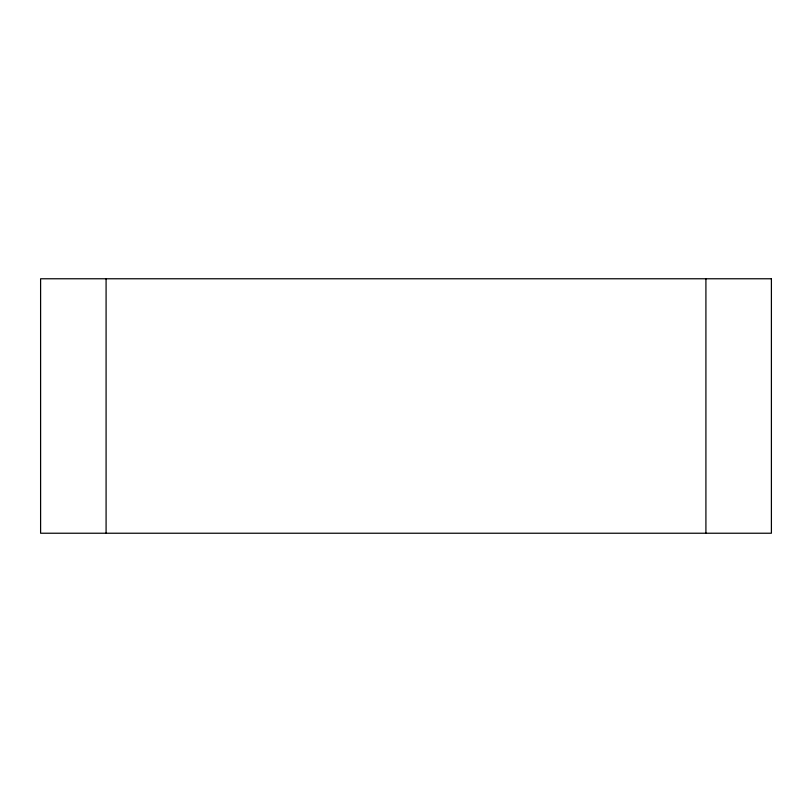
<?xml version="1.0" encoding="UTF-8"?>
<svg xmlns="http://www.w3.org/2000/svg" width="812" height="812" viewBox="0 0 812 812"><rect width="100%" height="100%" fill="white"/><g stroke="black" fill="none" stroke-linecap="round" stroke-linejoin="round"><path stroke-width="1.22" d="M705.912 278.77L705.912 533.23M106.088 278.77L106.088 533.23M771.4 278.77L40.6 278.77L40.6 533.23L771.4 533.23L771.4 278.77"/></g></svg>
